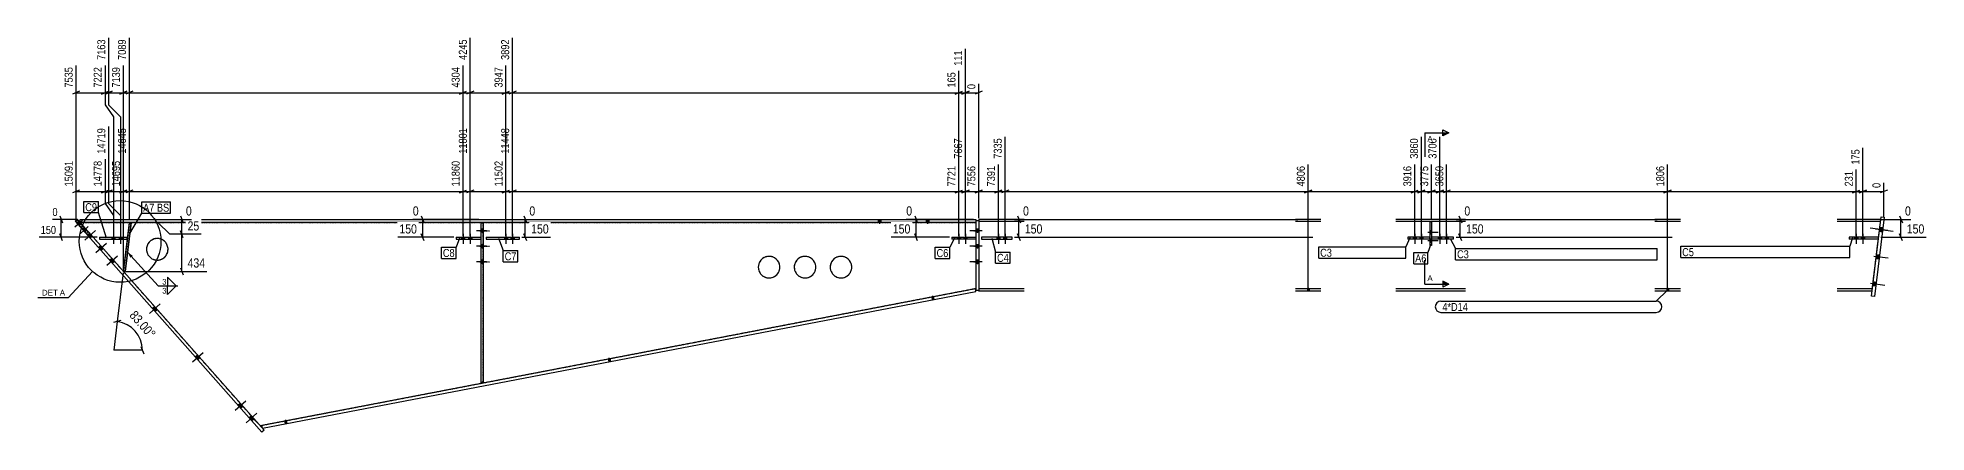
# Model space of a CAD drawing. Header units: millimetres. Extents: x 78 to 81758, y 20 to 5254.
# Drawn here: x 31624 to 47388, y 80 to 3373 of the extents above; entities that cross this region are included whole.
import ezdxf

# ---------------------------------------------------------------- set-up
doc = ezdxf.new("R2010")
doc.units = ezdxf.units.MM
doc.linetypes.add('DXK_LINE_DOT2', pattern=[3.9198, 1.9599, -1.9599])
for name, color, linetype in [('MÅLSÆTNING', 7, 'Continuous'), ('STÅL', 7, 'Continuous'), ('TEKST', 7, 'Continuous')]:
    doc.layers.add(name, color=color, linetype=linetype)
doc.styles.add('Arial', font='ARIAL.TTF', dxfattribs={"height": 0.2})
doc.styles.add('Arial Narrow', font='ARIALN.TTF', dxfattribs={"height": 0.2})

msp = doc.modelspace()

# ---------------------------------------------------------------- hatches: boundary and pattern name
at = {"layer": 'STÅL', "linetype": 'Continuous'}
for color, points in [(96, [(31983, 1818), (31966, 1837), (31955, 1827), (31972, 1808)]), (96, [(31955, 1827), (31972, 1808), (31983, 1818), (31966, 1837)]), (96, [(32030, 1765), (32012, 1785), (32001, 1775), (32018, 1756)]), (96, [(32001, 1775), (32018, 1756), (32030, 1765), (32012, 1785)]), (96, [(32038, 1726), (32060, 1701), (32079, 1718), (32057, 1742)]), (96, [(32038, 1726), (32060, 1701), (32079, 1718), (32057, 1742)]), (96, [(35341, 1749), (35341, 1775), (35326, 1775), (35326, 1749)]), (96, [(38665, 1857), (38643, 1857), (38643, 1832), (38665, 1832)]), (96, [(39065, 1857), (39043, 1857), (39043, 1832), (39065, 1832)]), (96, [(39479, 1749), (39479, 1775), (39454, 1775), (39454, 1749)]), (96, [(43244, 1763), (43244, 1737), (43259, 1737), (43259, 1763)]), (96, [(47021, 1754), (47025, 1786), (47001, 1789), (46997, 1757)]), (96, [(47021, 1754), (47025, 1786), (47001, 1789), (46997, 1757)]), (96, [(32131, 1621), (32153, 1596), (32171, 1613), (32149, 1638)]), (96, [(32131, 1621), (32153, 1596), (32171, 1613), (32149, 1638)]), (96, [(32269, 1707), (32243, 1707), (32243, 1692), (32269, 1692)]), (96, [(32329, 1707), (32303, 1707), (32303, 1692), (32329, 1692)]), (96, [(35187, 1707), (35161, 1707), (35161, 1692), (35187, 1692)]), (96, [(35247, 1707), (35221, 1707), (35221, 1692), (35247, 1692)]), (96, [(35341, 1619), (35341, 1645), (35326, 1645), (35326, 1619)]), (96, [(35545, 1707), (35519, 1707), (35519, 1692), (35545, 1692)]), (96, [(35600, 1707), (35574, 1707), (35574, 1692), (35600, 1692)]), (96, [(39326, 1707), (39300, 1707), (39300, 1692), (39326, 1692)]), (96, [(39381, 1707), (39355, 1707), (39355, 1692), (39381, 1692)]), (96, [(39479, 1619), (39479, 1645), (39454, 1645), (39454, 1619)]), (96, [(39656, 1707), (39630, 1707), (39630, 1692), (39656, 1692)]), (96, [(39712, 1707), (39686, 1707), (39686, 1692), (39712, 1692)]), (96, [(43131, 1707), (43105, 1707), (43105, 1692), (43131, 1692)]), (96, [(43187, 1707), (43161, 1707), (43161, 1692), (43187, 1692)]), (96, [(43244, 1693), (43244, 1667), (43259, 1667), (43259, 1693)]), (96, [(43341, 1707), (43315, 1707), (43315, 1692), (43341, 1692)]), (96, [(43398, 1707), (43372, 1707), (43372, 1692), (43398, 1692)]), (96, [(46816, 1707), (46790, 1707), (46790, 1692), (46816, 1692)]), (96, [(46872, 1707), (46846, 1707), (46846, 1692), (46872, 1692)]), (96, [(32223, 1516), (32245, 1491), (32264, 1508), (32242, 1533)]), (96, [(32223, 1516), (32245, 1491), (32264, 1508), (32242, 1533)]), (96, [(35341, 1489), (35341, 1515), (35326, 1515), (35326, 1489)]), (96, [(39479, 1489), (39479, 1515), (39454, 1515), (39454, 1489)]), (96, [(46973, 1563), (46969, 1530), (46994, 1527), (46998, 1560)]), (96, [(46973, 1563), (46969, 1530), (46994, 1527), (46998, 1560)]), (4, [(42222, 1257), (42236, 1257), (42236, 1276), (42222, 1276)]), (4, [(42222, 1257), (42236, 1257), (42236, 1276), (42222, 1276)]), (4, [(45222, 1257), (45236, 1257), (45236, 1276), (45222, 1276)]), (4, [(45222, 1257), (45236, 1257), (45236, 1276), (45222, 1276)]), (96, [(46945, 1337), (46941, 1304), (46966, 1301), (46970, 1334)]), (96, [(46945, 1337), (46941, 1304), (46966, 1301), (46970, 1334)]), (96, [(32580, 1113), (32602, 1088), (32621, 1105), (32599, 1130)]), (96, [(32580, 1113), (32602, 1088), (32621, 1105), (32599, 1130)]), (96, [(39091, 1186), (39105, 1188), (39100, 1213), (39087, 1210)]), (96, [(39091, 1186), (39105, 1188), (39100, 1213), (39087, 1210)]), (96, [(32938, 709), (32960, 684), (32978, 701), (32957, 725)]), (96, [(32938, 709), (32960, 684), (32978, 701), (32957, 725)]), (96, [(36391, 668), (36404, 670), (36400, 695), (36386, 692)]), (96, [(36391, 668), (36404, 670), (36400, 695), (36386, 692)]), (96, [(33294, 306), (33316, 281), (33335, 298), (33313, 322)]), (96, [(33294, 306), (33316, 281), (33335, 298), (33313, 322)]), (96, [(33387, 201), (33409, 176), (33428, 193), (33406, 218)]), (96, [(33387, 201), (33409, 176), (33428, 193), (33406, 218)]), (96, [(33690, 150), (33704, 152), (33699, 177), (33685, 174)]), (96, [(33690, 150), (33704, 152), (33699, 177), (33685, 174)])]:
    msp.add_hatch(color=color, dxfattribs=at).paths.add_polyline_path(points)
at = {"layer": 'TEKST', "linetype": 'Continuous'}
for color, points in [(3, [(32398, 1536), (32374, 1582), (32417, 1553)]), (30, [(43354, 1317), (43354, 1342), (43404, 1317)])]:
    msp.add_hatch(color=color, dxfattribs=at).paths.add_polyline_path(points)

# ---------------------------------------------------------------- linework, layer by layer
at = {"layer": 'MÅLSÆTNING', "color": 7, "linetype": 'Continuous'}
for p, q in [((32389, 1852), (32389, 3371)), ((32389, 1852), (32389, 3371)), ((39368, 1720), (39368, 3280)), ((31944, 1852), (31944, 3140)), ((32186, 3140), (32186, 2814)), ((32339, 1443), (32339, 3140)), ((35174, 1720), (35174, 3140)), ((31974, 2926), (31914, 2902)), ((31944, 2914), (32186, 2914)), ((32156, 2902), (32216, 2926)), ((32309, 2902), (32369, 2926)), ((32369, 2926), (32309, 2902)), ((32339, 2914), (32389, 2914)), ((32419, 2926), (32359, 2902)), ((32419, 2926), (32359, 2902)), ((32389, 2914), (35174, 2914)), ((35144, 2902), (35204, 2926)), ((35502, 2902), (35562, 2926)), ((35502, 2902), (35562, 2926)), ((35532, 2914), (35587, 2914)), ((35617, 2926), (35557, 2902)), ((35617, 2926), (35557, 2902)), ((39338, 2902), (39398, 2926)), ((39368, 2914), (39479, 2914)), ((39509, 2926), (39449, 2902)), ((39479, 1877), (39479, 2987)), ((32186, 2814), (32256, 2714)), ((32186, 2814), (32256, 2714)), ((32216, 2814), (32316, 2714)), ((32216, 2814), (32316, 2714)), ((32256, 2714), (32256, 1720)), ((32389, 1852), (32389, 2631)), ((32389, 1852), (32389, 2631)), ((35234, 1720), (35234, 2631)), ((35234, 1720), (35234, 2631)), ((35587, 1720), (35587, 2631)), ((35587, 1720), (35587, 2631)), ((39368, 1720), (39368, 2547)), ((39699, 1720), (39699, 2547)), ((39699, 1720), (39699, 2547)), ((43328, 1720), (43328, 2547)), ((46859, 1720), (46859, 2455)), ((31944, 1852), (31944, 2358)), ((32339, 1443), (32339, 2358)), ((35174, 1720), (35174, 2358)), ((35532, 1720), (35532, 2358)), ((39479, 1867), (39479, 2316)), ((39643, 1720), (39643, 2316)), ((42229, 1277), (42229, 2316)), ((43118, 1720), (43118, 2316)), ((43385, 1720), (43385, 2316)), ((43385, 1720), (43385, 2316)), ((46803, 1720), (46803, 2273)), ((31974, 2101), (31914, 2077)), ((32186, 2077), (32246, 2101)), ((32216, 2089), (32339, 2089)), ((32309, 2077), (32369, 2101)), ((32369, 2101), (32309, 2077)), ((32339, 2089), (32389, 2089)), ((32419, 2101), (32359, 2077)), ((32419, 2101), (32359, 2077)), ((32389, 2089), (35174, 2089)), ((35144, 2077), (35204, 2101)), ((35144, 2077), (35204, 2101)), ((35174, 2089), (35234, 2089)), ((35264, 2101), (35204, 2077)), ((35264, 2101), (35204, 2077)), ((35234, 2089), (35532, 2089)), ((35502, 2077), (35562, 2101)), ((35502, 2077), (35562, 2101)), ((35532, 2089), (35587, 2089)), ((35617, 2101), (35557, 2077)), ((35617, 2101), (35557, 2077)), ((39338, 2077), (39398, 2101)), ((39449, 2077), (39509, 2101)), ((39479, 2089), (39643, 2089)), ((39613, 2077), (39673, 2101)), ((39673, 2101), (39613, 2077)), ((39643, 2089), (39699, 2089)), ((39729, 2101), (39669, 2077)), ((39729, 2101), (39669, 2077)), ((39699, 2089), (42229, 2089)), ((42259, 2101), (42199, 2077)), ((42199, 2077), (42259, 2101)), ((42229, 2089), (43118, 2089)), ((43088, 2077), (43148, 2101)), ((43298, 2077), (43358, 2101)), ((43328, 2089), (43385, 2089)), ((43415, 2101), (43355, 2077)), ((43415, 2101), (43355, 2077)), ((43385, 2089), (45229, 2089)), ((45259, 2101), (45199, 2077)), ((45199, 2077), (45259, 2101)), ((45229, 2089), (46803, 2089)), ((46773, 2077), (46833, 2101)), ((46773, 2077), (46833, 2101)), ((46803, 2089), (46859, 2089)), ((46889, 2101), (46829, 2077)), ((46829, 2077), (46889, 2101)), ((46859, 2089), (47034, 2089)), ((47064, 2101), (47004, 2077)), ((47034, 1877), (47034, 2162)), ((32186, 1989), (32256, 1889)), ((32186, 1989), (32256, 1889)), ((32216, 1989), (32316, 1889)), ((32216, 1989), (32316, 1889)), ((31957, 1857), (31747, 1857)), ((31808, 1887), (31832, 1827)), ((31832, 1677), (31808, 1737)), ((31820, 1707), (31820, 1857)), ((32256, 1889), (32256, 1720)), ((32256, 1889), (32256, 1720)), ((32316, 1889), (32316, 1720)), ((32316, 1889), (32316, 1720)), ((32627, 1832), (32409, 1832)), ((32627, 1832), (32409, 1832)), ((32727, 1732), (32627, 1832)), ((32727, 1732), (32627, 1832)), ((32839, 1702), (32815, 1762)), ((35305, 1857), (34755, 1857)), ((34826, 1887), (34850, 1827)), ((34850, 1677), (34826, 1737)), ((34838, 1707), (34838, 1857)), ((35665, 1857), (35777, 1857)), ((35682, 1887), (35706, 1827)), ((35706, 1677), (35682, 1737)), ((35694, 1707), (35694, 1857)), ((39434, 1857), (38874, 1857)), ((38945, 1887), (38969, 1827)), ((38969, 1677), (38945, 1737)), ((38957, 1707), (38957, 1857)), ((39777, 1857), (42142, 1857)), ((39803, 1887), (39827, 1827)), ((39827, 1677), (39803, 1737)), ((39815, 1707), (39815, 1857)), ((43463, 1857), (45141, 1857)), ((43487, 1887), (43511, 1827)), ((43511, 1677), (43487, 1737)), ((43499, 1707), (43499, 1857)), ((47009, 1857), (47260, 1857)), ((47165, 1887), (47189, 1827)), ((47189, 1677), (47165, 1737)), ((47177, 1707), (47177, 1857)), ((32121, 1707), (31636, 1707)), ((32987, 1732), (32727, 1732)), ((32827, 1423), (32827, 1732)), ((35098, 1707), (34629, 1707)), ((35665, 1707), (35904, 1707)), ((39234, 1707), (38748, 1707)), ((39777, 1707), (42269, 1707)), ((43463, 1707), (45267, 1707)), ((47009, 1707), (47387, 1707)), ((32359, 1423), (33036, 1423)), ((32815, 1453), (32839, 1393)), ((32338, 1411), (32288, 1003)), ((32319, 1012), (32256, 995)), ((32288, 1003), (32258, 765)), ((32486, 795), (32510, 735)), ((32498, 765), (32258, 765))]:
    msp.add_line(p, q, dxfattribs=at)
msp.add_arc((32258, 765), 240, 0, 83, dxfattribs=at)
at = {"layer": 'STÅL', "color": 96, "linetype": 'Continuous'}
for p, q in [((31998, 1848), (31934, 1792)), ((31998, 1848), (31934, 1792)), ((31966, 1837), (31955, 1827)), ((31966, 1837), (31955, 1827)), ((31983, 1818), (31972, 1808)), ((31983, 1818), (31972, 1808)), ((32044, 1796), (31981, 1739)), ((32044, 1796), (31981, 1739)), ((32012, 1785), (32001, 1775)), ((32012, 1785), (32001, 1775)), ((32016, 1684), (32105, 1763)), ((32016, 1684), (32105, 1763)), ((32030, 1765), (32018, 1756)), ((32030, 1765), (32018, 1756)), ((32038, 1726), (32057, 1742)), ((32038, 1726), (32057, 1742)), ((32256, 1737), (32256, 1652)), ((32316, 1737), (32316, 1652)), ((35174, 1737), (35174, 1652)), ((35234, 1737), (35234, 1652)), ((35371, 1762), (35286, 1762)), ((35341, 1775), (35326, 1775)), ((35341, 1749), (35326, 1749)), ((35532, 1737), (35532, 1652)), ((35587, 1737), (35587, 1652)), ((38643, 1832), (38643, 1857)), ((38654, 1819), (38654, 1857)), ((38665, 1832), (38665, 1857)), ((39043, 1832), (39043, 1857)), ((39054, 1819), (39054, 1857)), ((39065, 1832), (39065, 1857)), ((39313, 1737), (39313, 1652)), ((39368, 1737), (39368, 1652)), ((39509, 1762), (39404, 1762)), ((39479, 1775), (39454, 1775)), ((39479, 1749), (39454, 1749)), ((39643, 1737), (39643, 1652)), ((39699, 1737), (39699, 1652)), ((43118, 1737), (43118, 1652)), ((43174, 1737), (43174, 1652)), ((43229, 1750), (43314, 1750)), ((43244, 1763), (43259, 1763)), ((43244, 1737), (43259, 1737)), ((43328, 1737), (43328, 1652)), ((43385, 1737), (43385, 1652)), ((46803, 1737), (46803, 1652)), ((46859, 1737), (46859, 1652)), ((47067, 1765), (46919, 1783)), ((46965, 1777), (47113, 1759)), ((47021, 1754), (46997, 1757)), ((46997, 1757), (47021, 1754)), ((47025, 1786), (47001, 1789)), ((47001, 1789), (47025, 1786)), ((32060, 1701), (32079, 1718)), ((32060, 1701), (32079, 1718)), ((32109, 1579), (32198, 1658)), ((32109, 1579), (32198, 1658)), ((32131, 1621), (32149, 1638)), ((32131, 1621), (32149, 1638)), ((32153, 1596), (32171, 1613)), ((32153, 1596), (32171, 1613)), ((32243, 1707), (32243, 1692)), ((32269, 1707), (32269, 1692)), ((32303, 1707), (32303, 1692)), ((32329, 1707), (32329, 1692)), ((35161, 1707), (35161, 1692)), ((35187, 1707), (35187, 1692)), ((35221, 1707), (35221, 1692)), ((35247, 1707), (35247, 1692)), ((35371, 1632), (35286, 1632)), ((35341, 1645), (35326, 1645)), ((35341, 1619), (35326, 1619)), ((35519, 1707), (35519, 1692)), ((35545, 1707), (35545, 1692)), ((35574, 1707), (35574, 1692)), ((35600, 1707), (35600, 1692)), ((39300, 1707), (39300, 1692)), ((39326, 1707), (39326, 1692)), ((39355, 1707), (39355, 1692)), ((39381, 1707), (39381, 1692)), ((39509, 1632), (39404, 1632)), ((39479, 1645), (39454, 1645)), ((39479, 1619), (39454, 1619)), ((39630, 1707), (39630, 1692)), ((39656, 1707), (39656, 1692)), ((39686, 1707), (39686, 1692)), ((39712, 1707), (39712, 1692)), ((43105, 1707), (43105, 1692)), ((43131, 1707), (43131, 1692)), ((43161, 1707), (43161, 1692)), ((43187, 1707), (43187, 1692)), ((43229, 1680), (43314, 1680)), ((43244, 1693), (43259, 1693)), ((43244, 1667), (43259, 1667)), ((43315, 1707), (43315, 1692)), ((43341, 1707), (43341, 1692)), ((43372, 1707), (43372, 1692)), ((43398, 1707), (43398, 1692)), ((46790, 1707), (46790, 1692)), ((46816, 1707), (46816, 1692)), ((46846, 1707), (46846, 1692)), ((46872, 1707), (46872, 1692)), ((32201, 1475), (32291, 1553)), ((32201, 1475), (32291, 1553)), ((32223, 1516), (32242, 1533)), ((32223, 1516), (32242, 1533)), ((32245, 1491), (32264, 1508)), ((32245, 1491), (32264, 1508)), ((35371, 1502), (35286, 1502)), ((35341, 1515), (35326, 1515)), ((35341, 1489), (35326, 1489)), ((39509, 1502), (39404, 1502)), ((39479, 1515), (39454, 1515)), ((39479, 1489), (39454, 1489)), ((46952, 1549), (47070, 1535)), ((46952, 1549), (47070, 1535)), ((46969, 1530), (46994, 1527)), ((46969, 1530), (46994, 1527)), ((46973, 1563), (46998, 1560)), ((46973, 1563), (46998, 1560)), ((46924, 1323), (47042, 1308)), ((46924, 1323), (47042, 1308)), ((46941, 1304), (46966, 1301)), ((46941, 1304), (46966, 1301)), ((46945, 1337), (46970, 1334)), ((46945, 1337), (46970, 1334)), ((32558, 1072), (32647, 1151)), ((32558, 1072), (32647, 1151)), ((32580, 1113), (32599, 1130)), ((32580, 1113), (32599, 1130)), ((32602, 1088), (32621, 1105)), ((32602, 1088), (32621, 1105)), ((39087, 1210), (39091, 1186)), ((39087, 1210), (39091, 1186)), ((39092, 1219), (39098, 1187)), ((39092, 1219), (39098, 1187)), ((39100, 1213), (39105, 1188)), ((39100, 1213), (39105, 1188)), ((32916, 667), (33005, 746)), ((32916, 667), (33005, 746)), ((32938, 709), (32957, 725)), ((32938, 709), (32957, 725)), ((32960, 684), (32978, 701)), ((32960, 684), (32978, 701)), ((36386, 692), (36391, 668)), ((36386, 692), (36391, 668)), ((36391, 701), (36398, 669)), ((36391, 701), (36398, 669)), ((36400, 695), (36404, 670)), ((36400, 695), (36404, 670)), ((33272, 264), (33361, 343)), ((33272, 264), (33361, 343)), ((33294, 306), (33313, 322)), ((33294, 306), (33313, 322)), ((33316, 281), (33335, 298)), ((33316, 281), (33335, 298)), ((33365, 159), (33454, 238)), ((33365, 159), (33454, 238)), ((33387, 201), (33406, 218)), ((33387, 201), (33406, 218)), ((33409, 176), (33428, 193)), ((33409, 176), (33428, 193)), ((33685, 174), (33690, 150)), ((33685, 174), (33690, 150)), ((33691, 183), (33697, 151)), ((33691, 183), (33697, 151)), ((33699, 177), (33704, 152)), ((33699, 177), (33704, 152))]:
    msp.add_line(p, q, dxfattribs=at)
at = {"layer": 'STÅL', "color": 2, "linetype": 'Continuous'}
for p, q in [((31936, 1841), (31955, 1857)), ((33494, 80), (31936, 1841)), ((31940, 1844), (31951, 1854)), ((32033, 1739), (31940, 1844)), ((31951, 1854), (32044, 1749)), ((31955, 1857), (33513, 97)), ((31977, 1857), (39454, 1857)), ((31977, 1832), (31977, 1857)), ((39454, 1832), (31977, 1832)), ((32044, 1749), (32033, 1739)), ((35326, 492), (35326, 1832)), ((35341, 1832), (35341, 492)), ((39454, 1857), (39454, 1832)), ((39454, 1847), (39479, 1847)), ((39454, 1847), (39454, 1267)), ((39857, 1857), (39479, 1857)), ((39479, 1857), (39479, 1847)), ((39479, 1847), (39479, 1267)), ((39857, 1838), (39479, 1838)), ((42336, 1857), (42122, 1857)), ((42336, 1838), (42122, 1838)), ((43543, 1857), (42960, 1857)), ((43244, 1838), (42960, 1838)), ((43543, 1838), (43259, 1838)), ((45336, 1857), (45122, 1857)), ((45336, 1838), (45122, 1838)), ((47009, 1857), (46645, 1857)), ((47007, 1838), (46645, 1838)), ((46930, 1216), (47011, 1877)), ((47036, 1874), (46955, 1213)), ((47011, 1877), (47036, 1874)), ((33496, 138), (39451, 1280)), ((39456, 1255), (39451, 1280)), ((39451, 1280), (39454, 1280)), ((39454, 1267), (39479, 1267)), ((39857, 1276), (39479, 1276)), ((39479, 1257), (39479, 1267)), ((42336, 1276), (42122, 1276)), ((43543, 1276), (42960, 1276)), ((45336, 1276), (45122, 1276)), ((46938, 1276), (46645, 1276)), ((33500, 113), (39456, 1255)), ((39857, 1257), (39479, 1257)), ((42336, 1257), (42122, 1257)), ((43543, 1257), (42960, 1257)), ((45336, 1257), (45122, 1257)), ((46935, 1257), (46645, 1257)), ((46955, 1213), (46930, 1216)), ((35341, 492), (35326, 492)), ((33479, 135), (33496, 138)), ((33513, 97), (33494, 80)), ((33500, 113), (33496, 138))]:
    msp.add_line(p, q, dxfattribs=at)
at = {"layer": 'STÅL', "color": 7, "linetype": 'DXK_LINE_DOT2'}
for p, q in [((31940, 1844), (31951, 1854)), ((31940, 1844), (32033, 1739)), ((31951, 1854), (32044, 1749)), ((33479, 135), (31977, 1832)), ((31977, 1832), (35326, 1832)), ((32033, 1739), (32044, 1749)), ((35326, 492), (35326, 1832)), ((35326, 1832), (35341, 1832)), ((35341, 1824), (35326, 1824)), ((35341, 492), (35341, 1832)), ((35341, 1832), (39454, 1832)), ((39454, 1832), (39454, 1280)), ((39479, 1847), (39479, 1267)), ((43259, 1838), (43244, 1838)), ((46935, 1257), (47009, 1857)), ((33496, 138), (39451, 1280)), ((35326, 500), (35341, 500)), ((35341, 492), (35326, 492))]:
    msp.add_line(p, q, dxfattribs=at)
at = {"layer": 'STÅL', "color": 4, "linetype": 'Continuous'}
for p, q in [((32339, 1423), (32389, 1832)), ((32404, 1831), (32354, 1421)), ((32395, 1832), (32404, 1831)), ((43244, 1838), (43259, 1838)), ((43244, 1838), (43244, 1638)), ((43259, 1838), (43259, 1638)), ((32141, 1707), (32372, 1707)), ((32141, 1707), (32141, 1692)), ((32141, 1692), (32372, 1692)), ((32253, 1692), (32253, 1707)), ((32372, 1692), (32372, 1707)), ((35118, 1707), (35325, 1707)), ((35118, 1707), (35118, 1692)), ((35118, 1692), (35325, 1692)), ((35237, 1692), (35237, 1707)), ((35325, 1692), (35325, 1707)), ((35366, 1707), (35645, 1707)), ((35366, 1707), (35366, 1692)), ((35366, 1692), (35645, 1692)), ((35536, 1692), (35536, 1707)), ((35645, 1692), (35645, 1707)), ((39254, 1707), (39454, 1707)), ((39254, 1707), (39254, 1692)), ((39454, 1692), (39254, 1692)), ((39363, 1692), (39363, 1707)), ((39757, 1707), (39501, 1707)), ((39501, 1707), (39501, 1692)), ((39501, 1692), (39757, 1692)), ((39645, 1692), (39645, 1707)), ((39757, 1692), (39757, 1707)), ((43060, 1707), (43060, 1692)), ((43244, 1707), (43060, 1707)), ((43244, 1692), (43060, 1692)), ((43173, 1692), (43173, 1707)), ((43244, 1692), (43244, 1707)), ((43259, 1638), (43244, 1638)), ((43259, 1707), (43259, 1692)), ((43443, 1707), (43259, 1707)), ((43443, 1692), (43259, 1692)), ((43330, 1692), (43330, 1707)), ((43443, 1692), (43443, 1707)), ((46745, 1707), (46745, 1692)), ((46989, 1707), (46745, 1707)), ((46989, 1692), (46745, 1692)), ((46858, 1692), (46858, 1707)), ((46989, 1692), (46989, 1707)), ((32354, 1421), (32339, 1423)), ((42222, 1276), (42222, 1257)), ((42222, 1276), (42222, 1257)), ((42229, 1284), (42229, 1257)), ((42229, 1284), (42229, 1257)), ((42236, 1276), (42236, 1257)), ((42236, 1276), (42236, 1257)), ((45222, 1276), (45222, 1257)), ((45222, 1276), (45222, 1257)), ((45229, 1284), (45229, 1257)), ((45229, 1284), (45229, 1257)), ((45236, 1276), (45236, 1257)), ((45236, 1276), (45236, 1257))]:
    msp.add_line(p, q, dxfattribs=at)
at = {"layer": 'STÅL', "color": 30, "linetype": 'DXK_LINE_DOT2'}
for p, q in [((32389, 1832), (32339, 1423)), ((32354, 1421), (32404, 1831)), ((32390, 1833), (32389, 1832)), ((32389, 1825), (32403, 1823)), ((32395, 1832), (32390, 1833)), ((32404, 1831), (32395, 1832)), ((32339, 1423), (32354, 1421)), ((32340, 1431), (32355, 1429))]:
    msp.add_line(p, q, dxfattribs=at)
at = {"layer": 'STÅL', "color": 96, "linetype": 'DXK_LINE_DOT2'}
for p, q in [((35311, 1762), (35396, 1762)), ((35326, 1775), (35341, 1775)), ((35326, 1749), (35341, 1749)), ((39439, 1762), (39479, 1762)), ((39454, 1775), (39479, 1775)), ((39454, 1749), (39479, 1749)), ((35311, 1632), (35396, 1632)), ((35326, 1645), (35341, 1645)), ((35326, 1619), (35341, 1619)), ((39439, 1632), (39479, 1632)), ((39454, 1645), (39479, 1645)), ((39454, 1619), (39479, 1619)), ((35311, 1502), (35396, 1502)), ((35326, 1515), (35341, 1515)), ((35326, 1489), (35341, 1489)), ((39439, 1502), (39479, 1502)), ((39454, 1515), (39479, 1515)), ((39454, 1489), (39479, 1489))]:
    msp.add_line(p, q, dxfattribs=at)
at = {"layer": 'STÅL', "color": 7, "linetype": 'DXK_LINE_DOT2'}
for centre, start, end in [((32622, 1607), 23, 203), ((32622, 1607), 203, 23), ((37729, 1458), 23, 203), ((37729, 1458), 203, 23), ((38029, 1458), 23, 203), ((38029, 1458), 203, 23), ((38329, 1458), 23, 203), ((38329, 1458), 203, 23)]:
    msp.add_arc(centre, 90, start, end, dxfattribs=at)
at = {"layer": 'STÅL', "color": 2, "linetype": 'Continuous'}
for centre, start, end in [((32622, 1607), 173, 353), ((32622, 1607), 353, 173), ((37729, 1458), 173, 353), ((37729, 1458), 353, 173), ((38029, 1458), 173, 353), ((38029, 1458), 353, 173), ((38329, 1458), 173, 353), ((38329, 1458), 353, 173)]:
    msp.add_arc(centre, 90, start, end, dxfattribs=at)
at = {"layer": 'TEKST', "color": 30, "linetype": 'Continuous'}
for p, q in [((43404, 1317), (43354, 1342)), ((43354, 1342), (43354, 1292)), ((43404, 1317), (43354, 1292))]:
    msp.add_line(p, q, dxfattribs=at)
at = {"layer": 'TEKST', "color": 3, "linetype": 'Continuous'}
msp.add_line((31877, 1201), (31624, 1201), dxfattribs=at)

# ---------------------------------------------------------------- wipeouts: each hides what was drawn before it
at = {"color": 0}
for points in [[(39225, 1542), (39225, 1612), (39127, 1612), (39127, 1542)], [(39730, 1502), (39730, 1572), (39632, 1572), (39632, 1502)], [(45122, 1092), (45122, 1162), (43349, 1162), (43349, 1092)]]:
    msp.add_wipeout(points, dxfattribs=at).dxf.layer = 'TEKST'

# ---------------------------------------------------------------- next in the draw order: wipeouts: each hides what was drawn before it
at = {"color": 0, "linetype": 'Continuous'}
for points, layer in [([(32375, 3373), (32277, 3373), (32277, 3174), (32375, 3174)], 'MÅLSÆTNING'), ([(31930, 3142), (31832, 3142), (31832, 2943), (31930, 2943)], 'MÅLSÆTNING'), ([(32172, 3142), (32074, 3142), (32074, 2943), (32172, 2943)], 'MÅLSÆTNING'), ([(35160, 3142), (35062, 3142), (35062, 2943), (35160, 2943)], 'MÅLSÆTNING'), ([(39465, 3001), (39367, 3001), (39367, 2930), (39465, 2930)], 'MÅLSÆTNING'), ([(32375, 2632), (32277, 2632), (32277, 2391), (32375, 2391)], 'MÅLSÆTNING'), ([(35220, 2632), (35122, 2632), (35122, 2391), (35220, 2391)], 'MÅLSÆTNING'), ([(35573, 2632), (35475, 2632), (35475, 2391), (35573, 2391)], 'MÅLSÆTNING'), ([(39685, 2548), (39587, 2548), (39587, 2349), (39685, 2349)], 'MÅLSÆTNING'), ([(46845, 2456), (46747, 2456), (46747, 2300), (46845, 2300)], 'MÅLSÆTNING'), ([(43104, 2317), (43006, 2317), (43006, 2118), (43104, 2118)], 'MÅLSÆTNING'), ([(43371, 2317), (43273, 2317), (43273, 2118), (43371, 2118)], 'MÅLSÆTNING'), ([(31804, 1871), (31804, 1969), (31733, 1969), (31733, 1871)], 'MÅLSÆTNING'), ([(34820, 1873), (34820, 1985), (34739, 1985), (34739, 1873)], 'MÅLSÆTNING'), ([(35793, 1873), (35793, 1985), (35712, 1985), (35712, 1873)], 'MÅLSÆTNING'), ([(38939, 1873), (38939, 1985), (38858, 1985), (38858, 1873)], 'MÅLSÆTNING'), ([(42158, 1873), (42158, 1985), (39833, 1985), (39833, 1873)], 'MÅLSÆTNING'), ([(45157, 1873), (45157, 1985), (43517, 1985), (43517, 1873)], 'MÅLSÆTNING'), ([(47276, 1873), (47276, 1985), (47195, 1985), (47195, 1873)], 'MÅLSÆTNING'), ([(32989, 1748), (32989, 1860), (32859, 1860), (32859, 1748)], 'MÅLSÆTNING'), ([(33037, 1439), (33037, 1551), (32859, 1551), (32859, 1439)], 'MÅLSÆTNING'), ([(31793, 1221), (31793, 1271), (31659, 1271), (31659, 1221)], 'TEKST'), ([(43268, 1342), (43268, 1392), (43224, 1392), (43224, 1342)], 'TEKST')]:
    msp.add_wipeout(points, dxfattribs=at).dxf.layer = layer
at = {"color": 0}
for points, layer in [([(32557, 833), (32641, 907), (32446, 1128), (32362, 1054)], 'MÅLSÆTNING'), ([(35104, 1543), (35104, 1613), (35006, 1613), (35006, 1543)], 'TEKST'), ([(35620, 1515), (35620, 1585), (35522, 1585), (35522, 1515)], 'TEKST'), ([(39225, 1542), (39225, 1612), (39127, 1612), (39127, 1542)], 'TEKST'), ([(43031, 1545), (43031, 1615), (42329, 1615), (42329, 1545)], 'TEKST'), ([(45129, 1532), (45129, 1602), (43472, 1602), (43472, 1532)], 'TEKST'), ([(46738, 1550), (46738, 1620), (45351, 1620), (45351, 1550)], 'TEKST'), ([(39730, 1502), (39730, 1572), (39632, 1572), (39632, 1502)], 'TEKST'), ([(43216, 1497), (43216, 1567), (43122, 1567), (43122, 1497)], 'TEKST'), ([(32698, 1308), (32698, 1366), (32660, 1366), (32660, 1308)], 'TEKST'), ([(45122, 1092), (45122, 1162), (43349, 1162), (43349, 1092)], 'TEKST')]:
    msp.add_wipeout(points, dxfattribs=at).dxf.layer = layer

# ---------------------------------------------------------------- next in the draw order: linework, layer by layer
at = {"layer": 'MÅLSÆTNING', "color": 7, "linetype": 'Continuous'}
for p, q in [((32216, 3371), (32216, 2814)), ((32186, 2902), (32246, 2926)), ((32216, 2914), (32339, 2914)), ((35144, 2902), (35204, 2926)), ((35174, 2914), (35234, 2914)), ((35264, 2926), (35204, 2902)), ((35264, 2926), (35204, 2902)), ((35234, 2914), (35532, 2914)), ((35587, 2914), (39313, 2914)), ((39283, 2902), (39343, 2926)), ((39283, 2902), (39343, 2926)), ((39313, 2914), (39368, 2914)), ((39398, 2926), (39338, 2902)), ((32216, 2631), (32216, 1989)), ((43328, 1720), (43328, 2547)), ((46859, 1720), (46859, 2455)), ((32339, 1443), (32339, 2358)), ((35174, 1720), (35174, 2358)), ((35532, 1720), (35532, 2358)), ((39643, 1720), (39643, 2316)), ((43259, 1858), (43259, 2316)), ((46803, 1720), (46803, 2273)), ((43144, 2077), (43204, 2101)), ((43174, 2089), (43259, 2089)), ((43229, 2077), (43289, 2101)), ((43289, 2101), (43229, 2077)), ((43259, 2089), (43328, 2089)), ((43358, 2101), (43298, 2077)), ((32392, 1857), (32909, 1857)), ((32815, 1887), (32839, 1827)), ((32839, 1702), (32815, 1762)), ((32827, 1732), (32827, 1857)), ((32987, 1732), (32727, 1732))]:
    msp.add_line(p, q, dxfattribs=at)
at = {"layer": 'TEKST', "color": 7, "linetype": 'Continuous'}
for p, q in [((39115, 1624), (39237, 1624)), ((39115, 1530), (39115, 1624)), ((39276, 1701), (39237, 1624)), ((39237, 1530), (39237, 1624)), ((39589, 1701), (39620, 1584)), ((39620, 1584), (39742, 1584)), ((39620, 1490), (39620, 1584)), ((39742, 1490), (39742, 1584)), ((39115, 1530), (39237, 1530)), ((39620, 1490), (39742, 1490)), ((43204, 1317), (43404, 1317)), ((45229, 1267), (45134, 1174)), ((43337, 1174), (45134, 1174)), ((43337, 1080), (45134, 1080))]:
    msp.add_line(p, q, dxfattribs=at)
at = {"layer": 'TEKST', "color": 3, "linetype": 'Continuous'}
for p, q in [((32780, 1302), (32708, 1373)), ((32708, 1373), (32708, 1302)), ((32708, 1302), (32780, 1302))]:
    msp.add_line(p, q, dxfattribs=at)
at = {"layer": 'TEKST', "color": 7, "linetype": 'Continuous'}
for centre, start, end in [((43337, 1127), 90, 270), ((45134, 1127), 270, 90)]:
    msp.add_arc(centre, 47, start, end, dxfattribs=at)

# ---------------------------------------------------------------- next in the draw order: texts
at = {"layer": 'MÅLSÆTNING', "color": 3, "linetype": 'Continuous', "style": 'Arial Narrow'}
for s, p in [('7089', (32361, 3188)), ('7535', (31916, 2957)), ('7222', (32158, 2957)), ('4304', (35146, 2957)), ('0', (39451, 2944)), ('14645', (32361, 2405)), ('11801', (35206, 2405)), ('11448', (35559, 2405)), ('7335', (39671, 2363)), ('175', (46831, 2314)), ('3916', (43090, 2132)), ('3650', (43357, 2132))]:
    msp.add_text(s, height=66.8, rotation=90.0002, dxfattribs=at).set_placement(p)
for s, p in [('25', (32875, 1764)), ('434', (32875, 1455))]:
    msp.add_text(s, height=76.4, dxfattribs=at).set_placement(p)
at = {"layer": 'MÅLSÆTNING', "color": 3, "style": 'Arial Narrow'}
msp.add_text('83.00°', height=76.4, rotation=-48.5009, dxfattribs=at).set_placement((32385, 1052))
at = {"layer": 'TEKST', "color": 3, "style": 'Arial Narrow'}
for s, p in [('C6', (39127, 1542)), ('C4', (39632, 1502)), ('4*D14', (43349, 1092))]:
    msp.add_text(s, height=66.8, dxfattribs=at).set_placement(p)
at = {"layer": 'TEKST', "color": 3, "linetype": 'Continuous', "style": 'Arial'}
msp.add_text('A', height=47.8, dxfattribs=at).set_placement((43224, 1342))

# ---------------------------------------------------------------- next in the draw order: wipeouts: each hides what was drawn before it
at = {"color": 0, "linetype": 'Continuous'}
for points, layer in [([(31791, 1721), (31791, 1819), (31635, 1819), (31635, 1721)], 'MÅLSÆTNING'), ([(34805, 1723), (34805, 1835), (34627, 1835), (34627, 1723)], 'MÅLSÆTNING'), ([(35905, 1723), (35905, 1835), (35727, 1835), (35727, 1723)], 'MÅLSÆTNING'), ([(38925, 1723), (38925, 1835), (38746, 1835), (38746, 1723)], 'MÅLSÆTNING'), ([(42270, 1723), (42270, 1835), (39848, 1835), (39848, 1723)], 'MÅLSÆTNING'), ([(45269, 1723), (45269, 1835), (43531, 1835), (43531, 1723)], 'MÅLSÆTNING'), ([(47388, 1723), (47388, 1835), (47210, 1835), (47210, 1723)], 'MÅLSÆTNING'), ([(31852, 1221), (31852, 1271), (31808, 1271), (31808, 1221)], 'TEKST')]:
    msp.add_wipeout(points, dxfattribs=at).dxf.layer = layer
at = {"color": 0}
for points in [[(35104, 1543), (35104, 1613), (35006, 1613), (35006, 1543)], [(35620, 1515), (35620, 1585), (35522, 1585), (35522, 1515)], [(43031, 1545), (43031, 1615), (42329, 1615), (42329, 1545)], [(45129, 1532), (45129, 1602), (43472, 1602), (43472, 1532)], [(46738, 1550), (46738, 1620), (45351, 1620), (45351, 1550)], [(43216, 1497), (43216, 1567), (43122, 1567), (43122, 1497)]]:
    msp.add_wipeout(points, dxfattribs=at).dxf.layer = 'TEKST'

# ---------------------------------------------------------------- next in the draw order: linework, layer by layer
at = {"layer": 'MÅLSÆTNING', "color": 7, "linetype": 'Continuous'}
for p, q in [((42229, 1277), (42229, 2316)), ((45229, 1277), (45229, 2316)), ((45229, 1277), (45229, 2316))]:
    msp.add_line(p, q, dxfattribs=at)
at = {"layer": 'TEKST', "color": 7, "linetype": 'Continuous'}
for p, q in [((34994, 1625), (35116, 1625)), ((34994, 1531), (34994, 1625)), ((35145, 1701), (35116, 1625)), ((35116, 1531), (35116, 1625)), ((35471, 1700), (35510, 1597)), ((35510, 1597), (35632, 1597)), ((35510, 1503), (35510, 1597)), ((35632, 1503), (35632, 1597)), ((42317, 1627), (43043, 1627)), ((42317, 1533), (42317, 1627)), ((43078, 1702), (43043, 1627)), ((43043, 1533), (43043, 1627)), ((43110, 1579), (43228, 1579)), ((43110, 1485), (43110, 1579)), ((43254, 1649), (43228, 1579)), ((43228, 1485), (43228, 1579)), ((43414, 1698), (43460, 1614)), ((43460, 1614), (45141, 1614)), ((43460, 1520), (43460, 1614)), ((45141, 1520), (45141, 1614)), ((45339, 1632), (46750, 1632)), ((45339, 1538), (45339, 1632)), ((46774, 1702), (46750, 1632)), ((46750, 1538), (46750, 1632)), ((34994, 1531), (35116, 1531)), ((35510, 1503), (35632, 1503)), ((42317, 1533), (43043, 1533)), ((43110, 1485), (43228, 1485)), ((43204, 1317), (43204, 1517)), ((43460, 1520), (45141, 1520)), ((45339, 1538), (46750, 1538))]:
    msp.add_line(p, q, dxfattribs=at)
at = {"layer": 'TEKST', "color": 3, "linetype": 'Continuous'}
msp.add_line((32081, 1422), (31877, 1201), dxfattribs=at)

# ---------------------------------------------------------------- next in the draw order: texts
at = {"layer": 'MÅLSÆTNING', "color": 3, "linetype": 'Continuous', "style": 'Arial Narrow'}
for s, height, p in [('0', 66.8, (31747, 1885)), ('0', 76.4, (34755, 1889)), ('0', 76.4, (35728, 1889)), ('0', 76.4, (38874, 1889)), ('0', 76.4, (39849, 1889)), ('0', 76.4, (43533, 1889)), ('0', 76.4, (47211, 1889)), ('150', 66.8, (31649, 1735)), ('150', 76.4, (34643, 1739)), ('150', 76.4, (35743, 1739)), ('150', 76.4, (38762, 1739)), ('150', 76.4, (39864, 1739)), ('150', 76.4, (43547, 1739)), ('150', 76.4, (47226, 1739))]:
    msp.add_text(s, height=height, dxfattribs=at).set_placement(p)
at = {"layer": 'TEKST', "color": 3, "style": 'Arial Narrow'}
for s, p in [('C8', (35006, 1543)), ('C7', (35522, 1515)), ('C3', (42329, 1545)), ('C3', (43472, 1532)), ('C5', (45351, 1550)), ('A6', (43122, 1497))]:
    msp.add_text(s, height=66.8, dxfattribs=at).set_placement(p)
at = {"layer": 'TEKST', "color": 96, "linetype": 'Continuous', "style": 'Arial'}
for s, p in [('DET', (31659, 1221)), ('A', (31808, 1221))]:
    msp.add_text(s, height=47.8, dxfattribs=at).set_placement(p)

# ---------------------------------------------------------------- next in the draw order: wipeouts: each hides what was drawn before it
at = {"color": 0, "linetype": 'Continuous'}
for points, layer in [([(43314, 2548), (43216, 2548), (43216, 2349), (43314, 2349)], 'MÅLSÆTNING'), ([(32325, 2359), (32227, 2359), (32227, 2118), (32325, 2118)], 'MÅLSÆTNING'), ([(35160, 2359), (35062, 2359), (35062, 2118), (35160, 2118)], 'MÅLSÆTNING'), ([(39629, 2317), (39531, 2317), (39531, 2118), (39629, 2118)], 'MÅLSÆTNING'), ([(46789, 2274), (46691, 2274), (46691, 2118), (46789, 2118)], 'MÅLSÆTNING'), ([(47020, 2176), (46922, 2176), (46922, 2105), (47020, 2105)], 'MÅLSÆTNING'), ([(32925, 1873), (32925, 1985), (32845, 1985), (32845, 1873)], 'MÅLSÆTNING'), ([(32698, 1233), (32698, 1291), (32660, 1291), (32660, 1233)], 'TEKST')]:
    msp.add_wipeout(points, dxfattribs=at).dxf.layer = layer
at = {"color": 0}
msp.add_wipeout([(32598, 1921), (32598, 1991), (32504, 1991), (32504, 1921)], dxfattribs=at).dxf.layer = 'TEKST'

# ---------------------------------------------------------------- next in the draw order: hatches: boundary and pattern name
at = {"layer": 'TEKST', "linetype": 'Continuous'}
msp.add_hatch(color=30, dxfattribs=at).paths.add_polyline_path([(43354, 2555), (43354, 2580), (43404, 2580)])

# ---------------------------------------------------------------- next in the draw order: linework, layer by layer
at = {"layer": 'MÅLSÆTNING', "color": 7, "linetype": 'Continuous'}
for p, q in [((35234, 1720), (35234, 3371)), ((35234, 1720), (35234, 3371)), ((32339, 1443), (32339, 3140)), ((35174, 1720), (35174, 3140)), ((32316, 2714), (32316, 1720)), ((32316, 2714), (32316, 1720)), ((32216, 2631), (32216, 1989)), ((43174, 1720), (43174, 2547)), ((32186, 2358), (32186, 1989)), ((39479, 1867), (39479, 2316)), ((43259, 1858), (43259, 2316)), ((31944, 2089), (32186, 2089)), ((32156, 2077), (32216, 2101)), ((32156, 2077), (32216, 2101)), ((32246, 2101), (32186, 2077)), ((32186, 2089), (32216, 2089)), ((39368, 2089), (39479, 2089)), ((39509, 2101), (39449, 2077))]:
    msp.add_line(p, q, dxfattribs=at)
at = {"layer": 'TEKST', "color": 30, "linetype": 'Continuous'}
for p, q in [((43354, 2555), (43354, 2605)), ((43354, 2605), (43404, 2580)), ((43404, 2580), (43354, 2555))]:
    msp.add_line(p, q, dxfattribs=at)
at = {"layer": 'TEKST', "color": 3, "linetype": 'Continuous'}
for p, q in [((32374, 1582), (32629, 1302)), ((32629, 1302), (32794, 1302)), ((32708, 1302), (32780, 1302)), ((32780, 1302), (32708, 1230)), ((32708, 1230), (32708, 1302))]:
    msp.add_line(p, q, dxfattribs=at)

# ---------------------------------------------------------------- next in the draw order: texts
at = {"layer": 'MÅLSÆTNING', "color": 3, "linetype": 'Continuous', "style": 'Arial Narrow'}
for s, p in [('3706', (43300, 2363)), ('14695', (32311, 2132)), ('11860', (35146, 2132)), ('7391', (39615, 2132)), ('231', (46775, 2132)), ('0', (47006, 2119))]:
    msp.add_text(s, height=66.8, rotation=90.0002, dxfattribs=at).set_placement(p)
msp.add_text('0', height=76.4, dxfattribs=at).set_placement((32861, 1889))
at = {"layer": 'TEKST', "color": 3, "style": 'Arial Narrow'}
msp.add_text('3', height=47.7, dxfattribs=at).set_placement((32664, 1312))
at = {"layer": 'TEKST', "color": 3, "linetype": 'Continuous', "style": 'Arial Narrow'}
msp.add_text('3', height=47.7, dxfattribs=at).set_placement((32664, 1237))

# ---------------------------------------------------------------- next in the draw order: wipeouts: each hides what was drawn before it
at = {"color": 0, "linetype": 'Continuous'}
for points in [[(42215, 2317), (39872, 2317), (39872, 2118), (42215, 2118)], [(45215, 2317), (43558, 2317), (43558, 2118), (45215, 2118)]]:
    msp.add_wipeout(points, dxfattribs=at).dxf.layer = 'MÅLSÆTNING'
at = {"color": 0}
msp.add_wipeout([(32598, 1921), (32598, 1991), (32504, 1991), (32504, 1921)], dxfattribs=at).dxf.layer = 'TEKST'

# ---------------------------------------------------------------- next in the draw order: linework, layer by layer
at = {"layer": 'TEKST', "color": 7, "linetype": 'Continuous'}
for p, q in [((32393, 1738), (32492, 1909)), ((32492, 1909), (32492, 2003))]:
    msp.add_line(p, q, dxfattribs=at)

# ---------------------------------------------------------------- next in the draw order: texts
at = {"layer": 'MÅLSÆTNING', "color": 3, "linetype": 'Continuous', "style": 'Arial Narrow'}
for s, p in [('4806', (42201, 2132)), ('1806', (45201, 2132))]:
    msp.add_text(s, height=66.8, rotation=90.0002, dxfattribs=at).set_placement(p)

# ---------------------------------------------------------------- next in the draw order: wipeouts: each hides what was drawn before it
at = {"color": 0, "linetype": 'Continuous'}
for points in [[(35220, 3373), (35122, 3373), (35122, 3174), (35220, 3174)], [(32325, 3142), (32227, 3142), (32227, 2943), (32325, 2943)], [(32202, 2632), (32104, 2632), (32104, 2391), (32202, 2391)], [(31930, 2359), (31832, 2359), (31832, 2118), (31930, 2118)], [(39465, 2317), (39367, 2317), (39367, 2118), (39465, 2118)], [(43245, 2317), (43147, 2317), (43147, 2118), (43245, 2118)]]:
    msp.add_wipeout(points, dxfattribs=at).dxf.layer = 'MÅLSÆTNING'
at = {"color": 0}
msp.add_wipeout([(32721, 1921), (32721, 1991), (32619, 1991), (32619, 1921)], dxfattribs=at).dxf.layer = 'TEKST'

# ---------------------------------------------------------------- next in the draw order: linework, layer by layer
at = {"layer": 'MÅLSÆTNING', "color": 7, "linetype": 'Continuous'}
for p, q in [((32216, 3371), (32216, 2814)), ((32186, 3140), (32186, 2814)), ((32156, 2902), (32216, 2926)), ((32246, 2926), (32186, 2902)), ((32186, 2914), (32216, 2914)), ((32256, 2714), (32256, 1720)), ((39368, 1720), (39368, 2547)), ((43174, 1720), (43174, 2547)), ((32186, 2358), (32186, 1989)), ((39313, 1720), (39313, 2316)), ((43118, 1720), (43118, 2316)), ((35587, 2089), (39313, 2089)), ((39283, 2077), (39343, 2101)), ((39283, 2077), (39343, 2101)), ((39313, 2089), (39368, 2089)), ((39398, 2101), (39338, 2077)), ((43088, 2077), (43148, 2101)), ((43118, 2089), (43174, 2089)), ((43204, 2101), (43144, 2077))]:
    msp.add_line(p, q, dxfattribs=at)

# ---------------------------------------------------------------- next in the draw order: texts
at = {"layer": 'MÅLSÆTNING', "color": 3, "linetype": 'Continuous', "style": 'Arial Narrow'}
for s, p in [('4245', (35206, 3188)), ('7139', (32311, 2957)), ('14719', (32188, 2405)), ('15091', (31916, 2132)), ('7556', (39451, 2132)), ('3775', (43231, 2132))]:
    msp.add_text(s, height=66.8, rotation=90.0002, dxfattribs=at).set_placement(p)

# ---------------------------------------------------------------- next in the draw order: wipeouts: each hides what was drawn before it
at = {"color": 0}
msp.add_wipeout([(32721, 1921), (32721, 1991), (32619, 1991), (32619, 1921)], dxfattribs=at).dxf.layer = 'TEKST'

# ---------------------------------------------------------------- next in the draw order: linework, layer by layer
at = {"layer": 'TEKST', "color": 7, "linetype": 'Continuous'}
for p, q in [((32492, 2003), (32733, 2003)), ((32492, 1909), (32733, 1909)), ((32733, 1909), (32733, 2003))]:
    msp.add_line(p, q, dxfattribs=at)

# ---------------------------------------------------------------- next in the draw order: texts
at = {"layer": 'TEKST', "color": 3, "style": 'Arial Narrow'}
for s, p in [('A7', (32504, 1921)), ('BS', (32619, 1921))]:
    msp.add_text(s, height=66.8, dxfattribs=at).set_placement(p)

# ---------------------------------------------------------------- next in the draw order: wipeouts: each hides what was drawn before it
at = {"color": 0, "linetype": 'Continuous'}
for points in [[(32202, 3373), (32104, 3373), (32104, 3174), (32202, 3174)], [(39354, 2548), (39256, 2548), (39256, 2349), (39354, 2349)], [(43160, 2548), (43062, 2548), (43062, 2349), (43160, 2349)], [(32172, 2359), (32074, 2359), (32074, 2118), (32172, 2118)], [(35518, 2359), (35420, 2359), (35420, 2118), (35518, 2118)]]:
    msp.add_wipeout(points, dxfattribs=at).dxf.layer = 'MÅLSÆTNING'
at = {"color": 0}
msp.add_wipeout([(32119, 1925), (32119, 1995), (32021, 1995), (32021, 1925)], dxfattribs=at).dxf.layer = 'TEKST'

# ---------------------------------------------------------------- next in the draw order: linework, layer by layer
at = {"layer": 'MÅLSÆTNING', "color": 7, "linetype": 'Continuous'}
for p, q in [((35587, 1720), (35587, 3371)), ((35587, 1720), (35587, 3371)), ((35532, 1720), (35532, 3140)), ((39313, 1720), (39313, 2316))]:
    msp.add_line(p, q, dxfattribs=at)

# ---------------------------------------------------------------- next in the draw order: texts
at = {"layer": 'MÅLSÆTNING', "color": 3, "linetype": 'Continuous', "style": 'Arial Narrow'}
for s, p in [('7163', (32188, 3188)), ('7667', (39340, 2363)), ('3860', (43146, 2363)), ('14778', (32158, 2132)), ('11502', (35504, 2132))]:
    msp.add_text(s, height=66.8, rotation=90.0002, dxfattribs=at).set_placement(p)

# ---------------------------------------------------------------- next in the draw order: wipeouts: each hides what was drawn before it
at = {"color": 0}
msp.add_wipeout([(32119, 1925), (32119, 1995), (32021, 1995), (32021, 1925)], dxfattribs=at).dxf.layer = 'TEKST'

# ---------------------------------------------------------------- next in the draw order: linework, layer by layer
at = {"layer": 'TEKST', "color": 7, "linetype": 'Continuous'}
for p, q in [((32009, 2007), (32131, 2007)), ((32009, 1913), (32009, 2007)), ((32009, 1913), (32131, 1913)), ((32131, 1913), (32131, 2007)), ((32199, 1700), (32131, 1913))]:
    msp.add_line(p, q, dxfattribs=at)
at = {"layer": 'TEKST', "color": 3, "linetype": 'Continuous'}
msp.add_circle((32312, 1673), 341, dxfattribs=at)

# ---------------------------------------------------------------- next in the draw order: texts
at = {"layer": 'TEKST', "color": 3, "style": 'Arial Narrow'}
msp.add_text('C9', height=66.8, dxfattribs=at).set_placement((32021, 1925))

# ---------------------------------------------------------------- next in the draw order: wipeouts: each hides what was drawn before it
at = {"color": 0, "linetype": 'Continuous'}
for points, layer in [([(35573, 3373), (35475, 3373), (35475, 3174), (35573, 3174)], 'MÅLSÆTNING'), ([(39299, 2317), (39201, 2317), (39201, 2118), (39299, 2118)], 'MÅLSÆTNING'), ([(43268, 2505), (43268, 2555), (43224, 2555), (43224, 2505)], 'TEKST')]:
    msp.add_wipeout(points, dxfattribs=at).dxf.layer = layer

# ---------------------------------------------------------------- next in the draw order: linework, layer by layer
at = {"layer": 'MÅLSÆTNING', "color": 7, "linetype": 'Continuous'}
for p, q in [((39368, 1720), (39368, 3280)), ((35532, 1720), (35532, 3140)), ((39313, 1720), (39313, 3098))]:
    msp.add_line(p, q, dxfattribs=at)
at = {"layer": 'TEKST', "color": 7, "linetype": 'Continuous'}
for q in [(43204, 2380), (43404, 2580)]:
    msp.add_line((43204, 2580), q, dxfattribs=at)

# ---------------------------------------------------------------- next in the draw order: texts
at = {"layer": 'MÅLSÆTNING', "color": 3, "linetype": 'Continuous', "style": 'Arial Narrow'}
for s, p in [('3892', (35559, 3188)), ('7721', (39285, 2132))]:
    msp.add_text(s, height=66.8, rotation=90.0002, dxfattribs=at).set_placement(p)
at = {"layer": 'TEKST', "color": 3, "linetype": 'Continuous', "style": 'Arial'}
msp.add_text('A', height=47.8, dxfattribs=at).set_placement((43224, 2505))

# ---------------------------------------------------------------- next in the draw order: wipeouts: each hides what was drawn before it
at = {"color": 0, "linetype": 'Continuous'}
for points in [[(39354, 3281), (39256, 3281), (39256, 3125), (39354, 3125)], [(35518, 3142), (35420, 3142), (35420, 2943), (35518, 2943)]]:
    msp.add_wipeout(points, dxfattribs=at).dxf.layer = 'MÅLSÆTNING'

# ---------------------------------------------------------------- next in the draw order: linework, layer by layer
at = {"layer": 'MÅLSÆTNING', "color": 7, "linetype": 'Continuous'}
msp.add_line((39313, 1720), (39313, 3098), dxfattribs=at)

# ---------------------------------------------------------------- next in the draw order: texts
at = {"layer": 'MÅLSÆTNING', "color": 3, "linetype": 'Continuous', "style": 'Arial Narrow'}
for s, p in [('111', (39340, 3139)), ('3947', (35504, 2957))]:
    msp.add_text(s, height=66.8, rotation=90.0002, dxfattribs=at).set_placement(p)

# ---------------------------------------------------------------- next in the draw order: wipeouts: each hides what was drawn before it
at = {"color": 0, "linetype": 'Continuous'}
msp.add_wipeout([(39299, 3099), (39201, 3099), (39201, 2943), (39299, 2943)], dxfattribs=at).dxf.layer = 'MÅLSÆTNING'

# ---------------------------------------------------------------- next in the draw order: texts
at = {"layer": 'MÅLSÆTNING', "color": 3, "linetype": 'Continuous', "style": 'Arial Narrow'}
msp.add_text('165', height=66.8, rotation=90.0002, dxfattribs=at).set_placement((39285, 2957))

doc.saveas('drawing.dxf')
